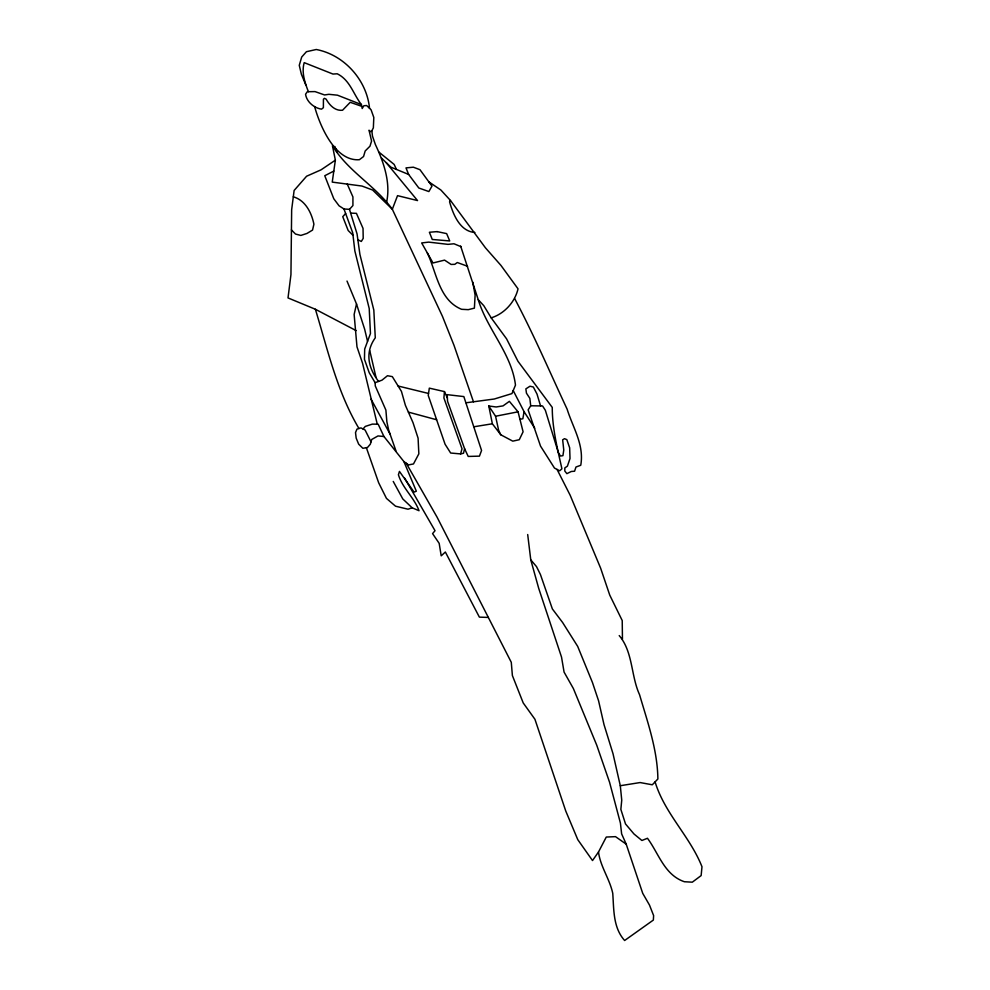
<?xml version="1.0" encoding="UTF-8"?>
<svg xmlns="http://www.w3.org/2000/svg" width="990" height="990" viewBox="0 0 990 990"><rect width="100%" height="100%" fill="white"/><g stroke="black" fill="none" stroke-linecap="round" stroke-linejoin="round"><path stroke-width="1.49" d="M444.473 391.607L443.904 397.968L462.021 448.767L460.585 453.915L450.66 453.024L445.079 444.238L428.237 395.431L429.326 388.142L444.473 391.607L447.369 397.968M386.533 202.603C390.889 182.568 383.786 162.496 375.371 144.491L372.475 136.125L371.844 130.816L373.354 127.883L373.812 117.476L371.089 109.816L366.659 105.534L363.862 105.732L362.204 108.516L361.412 104.569C353.306 94.211 350.064 80.066 337.243 73.792L332.962 74.052L304.202 62.642C301.356 72.443 304.871 82.529 308.385 91.699M386.224 162.669L417.532 200.574L397.535 195.649L392.325 209.261C375.074 185.439 347.725 171.121 332.442 145.654L335.363 160.17L332.244 182.111L361.969 186.046L372.624 190.031L392.325 209.261L442.468 316.379L454.026 345.386L473.468 401.792M513.216 390.555L524.069 411.654L522.869 418.708L519.96 419.364M347.007 281.061L356.511 303.992L354.135 314.474L356.982 346.834L362.575 363.318L377.277 424.19M464.595 448.73L468.208 456.44L479.445 456.143L481.561 450.475L463.84 396.582L447.195 394.664L447.554 401.272L464.595 448.73L463.506 453.247L460.585 453.915M460.659 246.114L478.244 299.71L483.788 305.687L491.201 317.864C504.17 313.855 514.949 302.197 518.03 288.833L500.952 265.419L485.409 247.772L450.45 200.45L440.859 189.993L428.868 181.875M598.492 852.019L606.276 837.045L615.508 836.649L626.2 844.136L642.72 893.327L649.477 905.058L653.623 915.601L653.351 920.069L624.628 940.5C612.958 927.531 613.949 909.538 612.748 893.302C609.667 878.897 600.361 866.596 598.492 852.019L592.515 860.545L577.789 839.681L565.76 811.033L534.934 719.272L523.215 702.937L512.387 675.551L511.286 662.31L437.011 517.04L406.234 463.246M540.565 405.937L537.013 394.07L533.338 387.016L529.972 386.224L525.863 388.884L526.457 393.179L529.848 398.364L530.714 405.764L528.128 409.872L540.528 446.094L554.474 468.06L559.647 470.807L561.912 468.827C557.457 448.631 552.222 428.249 552.259 407.41L517.956 361.276L506.583 338.852L491.201 317.864M450.45 200.45L449.547 201.737C453.024 214.187 459.942 231.462 474.854 232.452M363.033 428.967L365.273 426.418L372.364 424.116L378.168 424.203L383.947 436.503L403.908 461.588L416.332 491.201L414.092 492.129L399.453 471.426L398.413 474.742C402.522 488.243 414.364 497.797 419.018 510.716L412.162 507.808L402.782 498.923L393.24 481.437M345.634 213.518L342.75 216.686L348.171 230.509L353.022 235.323M333.816 171.072L324.769 175.737L333.791 198.767L339.075 205.821L343.976 208.989L349.47 209.335L352.923 205.561L352.923 196.936L347.267 184.09M371.844 130.816L370.619 131.67L369.035 130.234L371.572 141.063L369.975 146.198L365.174 151L363.553 156.531L359.407 159.699C335.065 161.667 319.869 125.755 314.61 106.549M335.363 160.17L321.069 169.822L306.591 176.232L294.117 190.476L291.654 209.744L290.949 274.601L288.016 297.928L315.389 309.264L356.128 330.598M395.926 450.759L388.699 430.254L386.867 421.802L385.89 410.083L375.272 385.927L375.111 382.685L381.992 380.16L387.486 375.717L392.325 376.633L401.445 391.397L405.38 405.269L413.028 422.693L418.089 438.186L418.844 453.841L413.486 463.951L408.548 464.916L403.908 461.588M412.162 507.808L408.029 509.207L395.542 506.199L386.446 498.378L378.663 482.774L366.362 447.69M488.788 406.011L495.569 416.233L518.055 411.828L523.091 431.789L519.28 439.721L512.771 441.144L500.779 434.783L492.364 423.782L488.788 406.011L496.151 406.977L503.031 405.888L509.38 401.346L518.055 411.828M474.111 426.739L492.364 423.782M527.695 534.538L530.764 559.845L536.493 566.589L540.429 574.522L552.37 608.937L562.605 622.5L577.69 646.396L592.466 682.543L598.579 700.809L604.011 724.606L613.02 753.737L620.297 785.713L640.109 782.558L652.299 784.785L657.88 779.006C657.471 749.863 647.683 722.428 639.565 694.72C630.865 675.762 633.08 651.915 619.22 635.58M466.092 402.782L494.307 399.007L511.941 393.599L515.481 385.11C511.657 353.739 487.29 329.522 478.244 299.71M530.714 405.764L542.57 405.962L545.354 410.293L558.298 452.442L560.439 456.043L562.926 455.66L563.768 450.005L562.654 439.832L564.51 438.669L566.825 439.634L569.658 447.814L570.017 458.494L567.381 466.191L564.832 467.911L564.807 471.017L566.862 473.653L571.279 471.488L574.584 471.215L575.982 467.008L580.759 465.275C584.36 444.869 572.962 427.853 567.121 409.155C549.883 372.314 533.796 334.595 514.639 298.559M488.305 617.426L479.383 617.141L445.351 552.012L441.206 555.848L439.176 543.349L432.568 533.622L435.031 530.714L404.663 478.133M350.646 213.122L356.437 213.357L363.033 228.393L363.206 238.392L361.313 241.449L357.873 239.815M383.947 436.503L377.982 435.946L371.72 439.486L370.322 444.225L367.5 447.48L362.872 448.297L358.665 444.164L356.177 438.112L355.509 432.581L356.957 429.128L360.966 427.903L365.1 430.031L371.027 441.849M398.129 386.026L428.534 393.463M408.4 412.125L436.627 419.76M361.758 106.314L350.213 102.304L342.528 110.261C334.966 111.066 329.509 105.15 326.118 99.124L324.423 98.344L323.433 99.198L323.384 107.687L321.54 109.148C314.152 108.071 306.615 101.859 305.563 94.248L307.321 91.711L315.043 91.6L324.547 94.953L328.903 94.31L337.466 95.189L361.412 104.569M408.623 174.438L405.999 167.892L413.35 167.199L419.958 169.686L431.974 186.132L428.868 191.553L418.832 188.013L408.623 174.438L390.901 167.174L381.534 158.128M467.565 266.273L457.293 262.523L454.806 264.33L451.106 264.441L444.572 260.123L433.001 262.969L421.666 242.946L428.707 242.117L447.987 244.357L453.977 243.775L460.833 246.597M293.312 196.824C305.353 200.203 311.627 212.776 313.904 224.223L312.555 230.064L306.999 233.43L300.849 235.434L295.503 234.048L291.431 229.915M378.762 151.99L394.156 164.427L396.408 169.327M524.069 411.654L534.736 428.225M378.564 381.422C368.243 367.909 364.741 352.527 375.284 337.8L373.824 310.08L359.914 254.43L357.056 233.912L349.47 209.335M375.111 382.685L369.245 372.772L364.456 359.321L364.691 349.049L370.458 333.519L369.221 308.546L354.853 250.977L352.712 232.761L343.976 208.989M371.077 399.193L389.998 433.954M557.061 469.433L570.153 495.223L600.621 568.149L609.753 595.114L622.227 620.557L622.45 639.181M358.962 428.509C337.033 391.619 327.715 349.817 315.389 309.264M500.779 434.783L498.638 430.304L495.569 416.233M655.095 781.89C664.637 813.533 690.08 836.513 701.984 866.757L701.143 875.581L692.307 882.177L684.362 881.731C664.389 874.888 658.808 853.578 647.472 838.27L641.891 840.485L633.984 833.976L625.519 823.965L620.854 809.362L621.745 800.118L620.297 785.713M626.2 844.136L621.633 833.889L620.421 823.074L609.555 782.236L596.735 745.173L573.359 688.508L564.077 672.099L561.528 657.1L538.708 588.357L530.764 559.845M305.724 84.756L301.393 74.287L299.265 65.315L301.703 57.036L306.43 51.703L316.256 49.5C344.149 54.797 366.807 80.017 369.53 108.318M334.793 146.433L336.934 151.891M427.346 252.97C436.578 272.436 439.053 300.156 461.6 309.301L468.27 309.66L474.396 308.137L475.113 295.119L472.762 282.15M356.511 303.992L364.642 329.187L367.55 341.352M369.777 350.695L376.002 377.326M437.122 231.611L429.388 232.254L432.271 239.469L449.72 240.941L446.651 233.615L437.122 231.611"/></g></svg>
